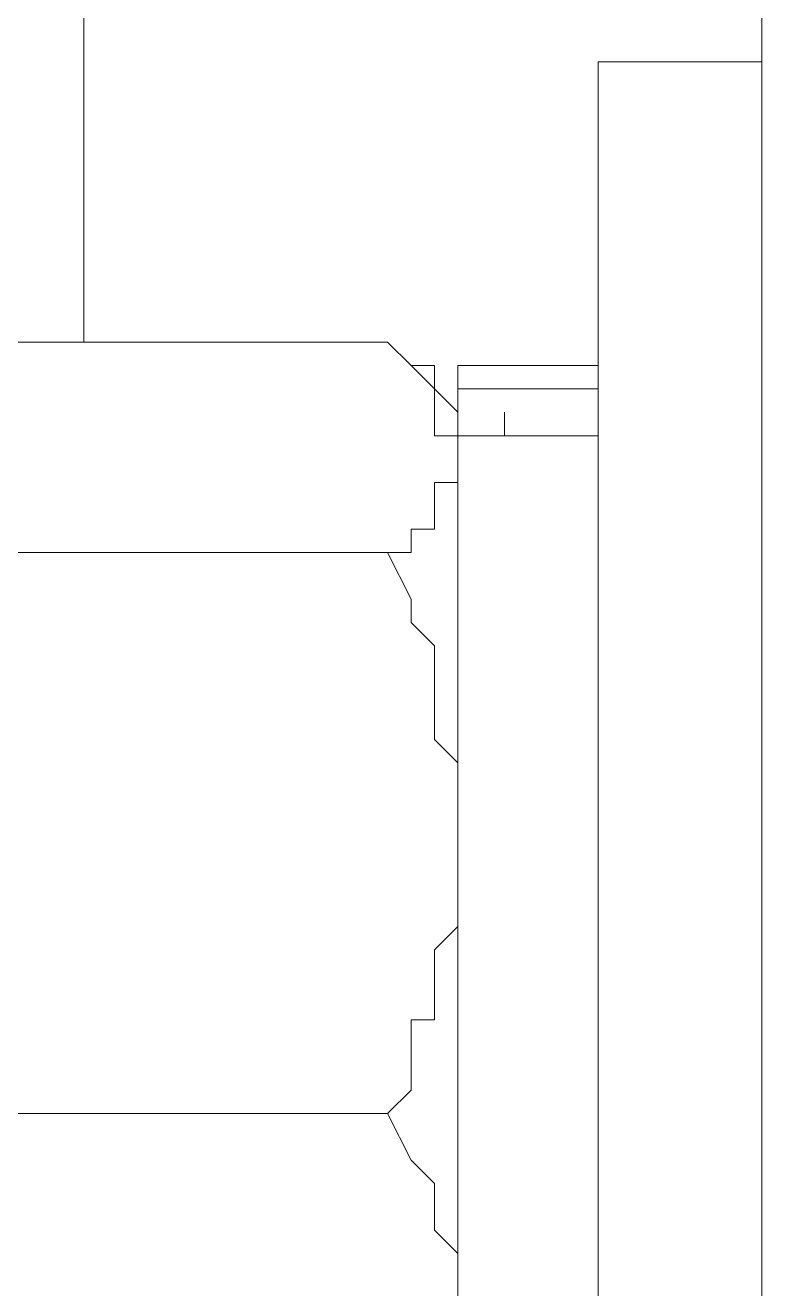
# Model space of a CAD drawing. Header units: millimetres. Extents: x 1341 to 37388, y -13954 to 1849.
# Drawn here: x 29439.63 to 29449.59, y 376.28 to 393.38 of the extents above; entities that cross this region are included whole.
import ezdxf

# ---------------------------------------------------------------- set-up
doc = ezdxf.new("R2010")
doc.units = ezdxf.units.MM
doc.layers.add('COMPONENTE', color=3, linetype='Continuous')

# ---------------------------------------------------------------- blocks, each defined once
blk = doc.blocks.new('TRANFORMADOR_IP00_TRAEL_VISTA_FRONT')
at = {"layer": 'COMPONENTE', "linetype": 'Continuous', "lineweight": 0}
for points in [[(5016.246, 3546.328), (5016.246, 3514.065)], [(5025.419, 3489.076), (5025.419, 3531.462)], [(5025.419, 3517.86), (5023.205, 3517.86)], [(5023.205, 3517.86), (5023.205, 3517.228)], [(5023.205, 3517.228), (5023.205, 3495.086)], [(5020.358, 3514.065), (5014.665, 3514.065)], [(5020.358, 3514.065), (5020.675, 3513.748)], [(5021.307, 3513.116), (5020.675, 3513.748)], [(5020.675, 3513.748), (5020.675, 3513.748)], [(5020.675, 3513.748), (5020.675, 3513.748)], [(5020.675, 3513.748), (5020.991, 3513.748)], [(5020.991, 3513.748), (5020.991, 3513.432)], [(5023.205, 3513.748), (5021.307, 3513.748)], [(5021.307, 3513.748), (5021.307, 3513.432)], [(5020.991, 3513.432), (5020.991, 3513.432)], [(5020.991, 3513.432), (5020.991, 3513.432)], [(5020.991, 3513.432), (5020.991, 3513.116)], [(5023.205, 3513.432), (5021.307, 3513.432)], [(5021.307, 3512.799), (5021.307, 3513.432)], [(5020.991, 3513.116), (5020.991, 3513.116)], [(5020.991, 3513.116), (5020.991, 3512.799)], [(5021.94, 3513.116), (5021.94, 3512.799)], [(5020.991, 3512.799), (5020.991, 3512.799)], [(5020.991, 3512.799), (5021.307, 3512.799)], [(5021.307, 3512.799), (5021.307, 3499.198)], [(5023.205, 3512.799), (5021.307, 3512.799)], [(5021.307, 3512.799), (5021.307, 3512.483)], [(5021.307, 3512.483), (5021.307, 3512.483)], [(5021.307, 3512.483), (5021.307, 3512.167)], [(5021.307, 3512.167), (5020.991, 3512.167)], [(5020.991, 3512.167), (5020.991, 3512.167)], [(5020.991, 3512.167), (5020.991, 3511.85)], [(5021.307, 3512.167), (5021.307, 3512.167)], [(5021.307, 3512.167), (5021.307, 3512.167)], [(5020.991, 3511.85), (5020.991, 3511.85)], [(5020.991, 3511.85), (5020.991, 3511.534)], [(5020.991, 3511.534), (5020.675, 3511.534)], [(5020.675, 3511.534), (5020.675, 3511.534)], [(5020.675, 3511.534), (5020.675, 3511.218)], [(5020.358, 3511.218), (5014.665, 3511.218)], [(5020.358, 3511.218), (5020.675, 3510.585)], [(5020.675, 3511.218), (5020.358, 3511.218)], [(5020.675, 3510.585), (5020.675, 3510.585)], [(5020.675, 3510.585), (5020.675, 3510.269)], [(5020.675, 3510.269), (5020.991, 3509.953)], [(5020.991, 3509.953), (5020.991, 3509.636)], [(5020.991, 3509.636), (5020.991, 3509.636)], [(5020.991, 3509.636), (5020.991, 3509.32)], [(5020.991, 3509.32), (5020.991, 3509.004)], [(5020.991, 3509.004), (5020.991, 3508.687)], [(5020.991, 3508.687), (5020.991, 3508.687)], [(5020.991, 3508.687), (5021.307, 3508.371)], [(5021.307, 3508.371), (5021.307, 3508.055)], [(5021.307, 3508.055), (5021.307, 3507.738)], [(5021.307, 3507.738), (5021.307, 3507.106)], [(5021.307, 3507.106), (5021.307, 3507.106)], [(5021.307, 3507.106), (5021.307, 3506.789)], [(5021.307, 3506.789), (5021.307, 3506.473)], [(5021.307, 3506.473), (5021.307, 3506.473)], [(5021.307, 3506.473), (5021.307, 3506.157)], [(5021.307, 3506.157), (5020.991, 3505.841)], [(5020.991, 3505.841), (5020.991, 3505.524)], [(5020.991, 3505.524), (5020.991, 3505.524)], [(5020.991, 3505.524), (5020.991, 3505.208)], [(5020.991, 3505.208), (5020.991, 3504.892)], [(5020.991, 3504.892), (5020.675, 3504.892)], [(5020.675, 3504.892), (5020.675, 3504.575)], [(5020.675, 3504.575), (5020.675, 3503.943)], [(5020.675, 3503.943), (5020.358, 3503.626)], [(5020.358, 3503.626), (5014.665, 3503.626)], [(5020.358, 3503.626), (5020.675, 3502.994)], [(5020.675, 3502.994), (5020.675, 3502.994)], [(5020.675, 3502.994), (5020.675, 3502.994)], [(5020.675, 3502.994), (5020.991, 3502.677)], [(5020.991, 3502.677), (5020.991, 3502.677)], [(5020.991, 3502.677), (5020.991, 3502.361)], [(5020.991, 3502.361), (5020.991, 3502.361)], [(5020.991, 3502.361), (5020.991, 3502.361)], [(5020.991, 3502.361), (5020.991, 3502.045)], [(5021.307, 3502.045), (5021.307, 3502.361)], [(5020.991, 3502.045), (5020.991, 3502.045)], [(5020.991, 3502.045), (5021.307, 3501.729)], [(5021.307, 3501.729), (5021.307, 3501.412)], [(5021.307, 3501.412), (5021.307, 3501.412)], [(5021.307, 3501.412), (5021.307, 3501.096)]]:
    blk.add_lwpolyline(points, dxfattribs=at)

msp = doc.modelspace()

# ---------------------------------------------------------------- block references
at = {"linetype": 'ByBlock'}
msp.add_blockref('TRANFORMADOR_IP00_TRAEL_VISTA_FRONT', (24424.173, -3124.971), dxfattribs=at)

doc.saveas('drawing.dxf')
